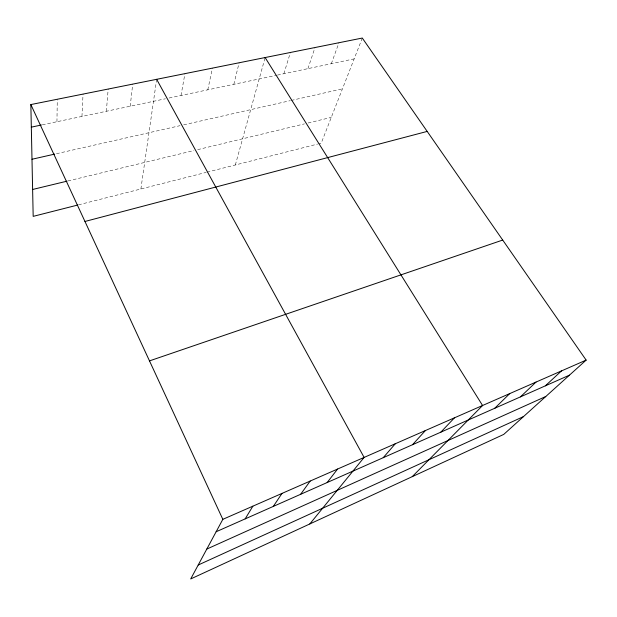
<?xml version="1.0" encoding="UTF-8"?>
<svg xmlns="http://www.w3.org/2000/svg" width="617" height="617" viewBox="0 0 617 617"><rect width="100%" height="100%" fill="white"/><g stroke="black" fill="none" stroke-linecap="round" stroke-linejoin="round"><path stroke-width="0.46" stroke-dasharray="3.08 2.31" d="M56.949 121.726L57.273 99.26M81.953 116.436L83.048 94.093M106.363 111.276L108.183 89.049M130.202 106.232L132.709 84.12M140.877 188.987L156.517 80.233M181.012 95.488L184.93 73.639M207.79 89.827L212.418 68.125M233.835 84.313L239.134 62.764M235.339 164.97L265.125 57.551M283.874 73.731L290.406 52.476M307.914 68.649L315.009 47.54M331.337 63.698L338.964 42.727M362.295 38.046L321.233 143.136L318.534 143.823M78.521 204.836L206.047 172.421M206.98 172.182L317.632 144.054M67.939 180.951L193.969 150.533M197.671 149.638L304.436 123.878M308.084 122.999L331.298 117.392M56.479 153.702L180.01 125.675M183.689 124.842L290.283 100.656M291.216 100.448L342.458 88.825M42.303 124.819L165.418 98.782M169.089 98.01L276.555 75.282M277.473 75.089L354.166 58.87"/><path stroke-width="0.93" d="M586.15 360.104L222.83 519.337L190.692 578.954L503.734 434.407L586.15 360.104L362.295 38.046L30.85 104.566L33.179 216.366L77.626 205.068M245.157 518.882L252.87 506.171M273.308 506.403L281.977 493.415M300.633 494.294L310.189 481.052M327.164 482.54L337.561 469.059M309.811 523.949L364.115 457.413L156.649 79.315M383.234 457.683L395.296 443.746M412.511 444.71L425.398 430.558M440.831 432.155L454.474 417.817M412.225 476.663L482.579 405.5L265.125 57.551M494.749 408.261L509.75 393.584M520.439 396.87L536.042 382.062M545.335 385.841L561.493 370.91M198.204 565.018L523.517 416.568M206.811 549.061L545.783 396.5M216.143 531.746L569.476 375.144M149.491 360.891L502.708 240.059M84.961 221.464L427.195 131.413M32.616 189.473L67.029 181.167M31.991 159.255L54.666 154.111M31.32 127.141L41.385 125.012M30.85 104.566L222.83 519.337"/></g></svg>
